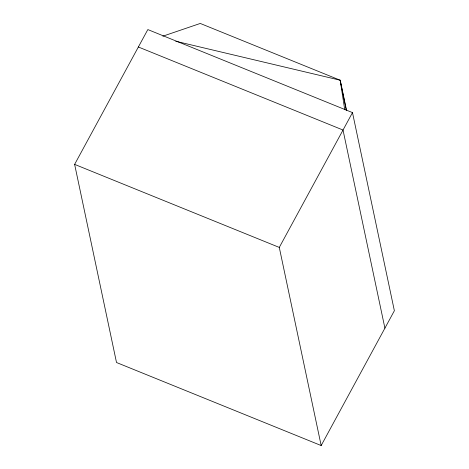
<?xml version="1.0" encoding="UTF-8"?>
<svg xmlns="http://www.w3.org/2000/svg" width="469" height="469" viewBox="0 0 469 469"><rect width="100%" height="100%" fill="white"/><g stroke="black" fill="none" stroke-linecap="round" stroke-linejoin="round"><path stroke-width="0.7" d="M74.63 164.379L147.829 29.565L352.489 112.601L394.37 310.736L321.171 445.55L116.511 362.514L74.63 164.379L279.29 247.421L321.171 445.55M279.29 247.421L352.489 112.601M162.854 36.183L200.263 23.45L340.189 80.222L346.55 110.291M175.764 41.249L340.189 80.222L346.286 110.338M138.361 46.994L343.021 130.036L384.908 328.165M340.189 80.222L344.715 109.623"/></g></svg>
